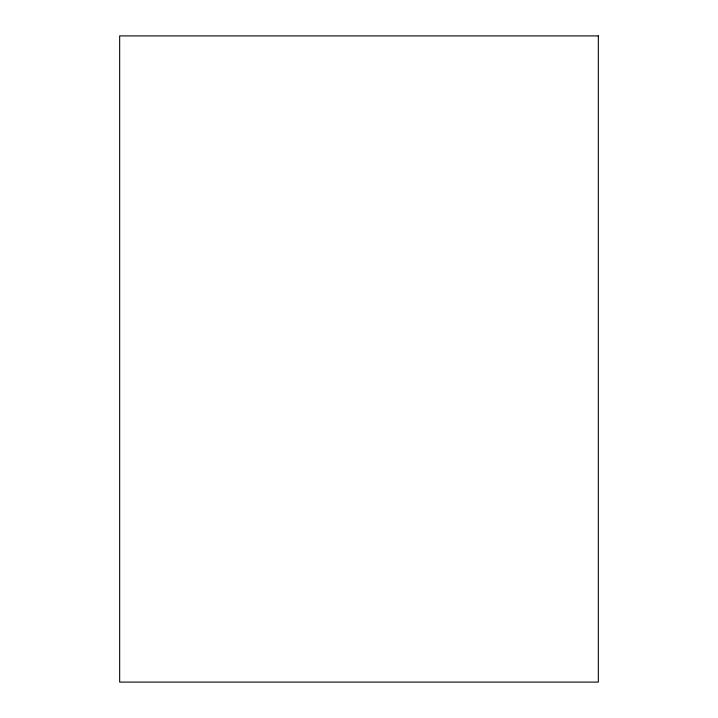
<?xml version="1.0" encoding="UTF-8"?>
<svg xmlns="http://www.w3.org/2000/svg" width="718" height="718" viewBox="0 0 718 718"><rect width="100%" height="100%" fill="white"/><g stroke="black" fill="none" stroke-linecap="round" stroke-linejoin="round"><path stroke-width="1.08" d="M598.336 35.9L119.664 35.9L119.664 682.1L598.336 682.1L598.336 35.9"/></g></svg>
